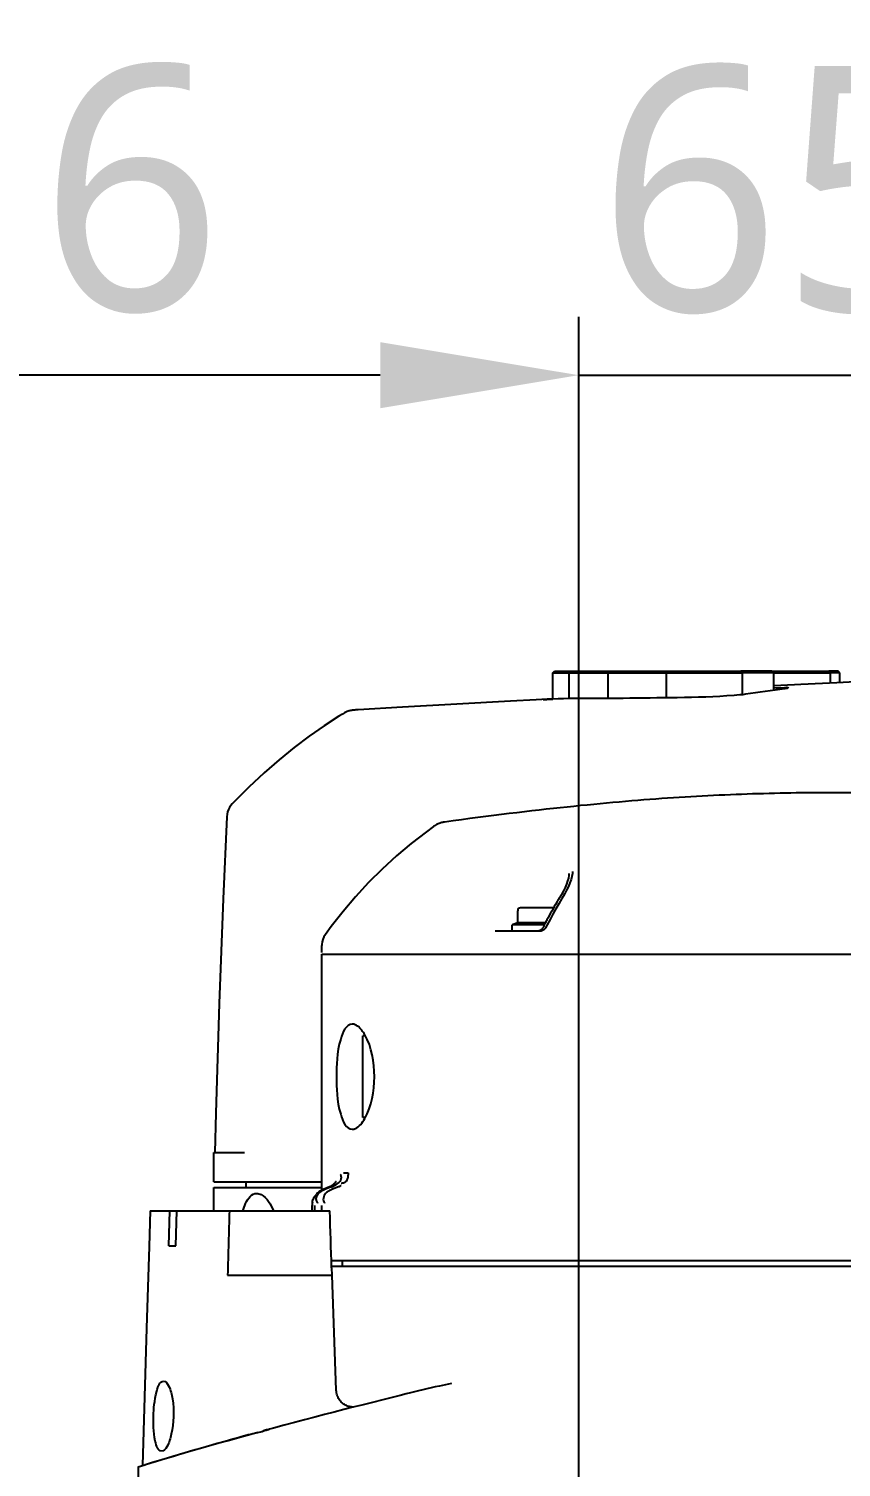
# Model space of a CAD drawing. Header units: millimetres. Extents: x 5828 to 6704, y 123 to 421.
# Drawn here: x 6407.11 to 6414.07, y 183.05 to 195.38 of the extents above; entities that cross this region are included whole.
import ezdxf

# ---------------------------------------------------------------- set-up
doc = ezdxf.new("R2010")
doc.units = ezdxf.units.MM
doc.linetypes.add('BANKLINE1', pattern=[5.5, 4, -1.5])
for name, color, linetype in [('00_COMPONENTS', 7, 'BANKLINE1'), ('DIM', 7, 'Continuous'), ('外形图', 7, 'Continuous')]:
    doc.layers.add(name, color=color, linetype=linetype)
doc.styles.add('微软雅黑', font='msyh.ttc', dxfattribs={"height": 2.1})
doc.dimstyles.new('尺寸标注_1_20比例', dxfattribs={"dimtxt": 2.1, "dimasz": 1.7, "dimexe": 0.5, "dimexo": 0.4, "dimgap": 0.5, "dimtad": 1, "dimdec": 1, "dimlfac": 20, "dimdsep": 46, "dimtxsty": '微软雅黑', "dimcen": 0.09, "dimadec": 0, "dimazin": 0, "dimtp": 0.01, "dimtm": 0.01, "dimtfac": 1, "dimtdec": 1, "dimtofl": 0, "dimtmove": 0, "dimatfit": 3, "dimfxl": 1, "dimtolj": 1, "dimarcsym": 0})

# ---------------------------------------------------------------- blocks, each defined once
blk = doc.blocks.new('*D1518')
at = {"layer": '00_COMPONENTS', "color": 0, "linetype": 'ByBlock', "lineweight": -2, "ltscale": 20}
for p, q in [((6411.821, 182.714), (6411.821, 192.907)), ((6415.071, 182.714), (6415.071, 192.907)), ((6410.121, 192.407), (6408.421, 192.407)), ((6411.821, 192.407), (6415.071, 192.407)), ((6416.771, 192.407), (6418.471, 192.407))]:
    blk.add_line(p, q, dxfattribs=at)
at = {"layer": '00_COMPONENTS', "color": 0}
for points in [[(6410.121, 192.124), (6410.121, 192.69), (6411.821, 192.407)], [(6416.771, 192.69), (6416.771, 192.124), (6415.071, 192.407)]]:
    blk.add_solid(points, dxfattribs=at)
at = {"layer": 'Defpoints', "color": 0}
for p in [(6415.071, 192.407), (6411.821, 182.314), (6415.071, 182.314)]:
    blk.add_point(p, dxfattribs=at)
at = {"layer": '00_COMPONENTS', "color": 0, "insert": (6413.551, 193.993), "char_height": 2.1, "attachment_point": 5, "style": '微软雅黑'}
blk.add_mtext('\\A1;65', dxfattribs=at)
blk = doc.blocks.new('*D1536')
at = {"layer": '00_COMPONENTS', "color": 0, "linetype": 'ByBlock', "lineweight": -2, "ltscale": 20}
for p, q in [((6406.027, 182.995), (6406.027, 189.134)), ((6410.368, 181.295), (6405.527, 181.295)), ((6410.368, 177.795), (6405.527, 177.795)), ((6406.027, 176.095), (6406.027, 174.395))]:
    blk.add_line(p, q, dxfattribs=at)
at = {"layer": '00_COMPONENTS', "color": 0}
for points in [[(6405.744, 182.995), (6406.31, 182.995), (6406.027, 181.295)], [(6406.31, 176.095), (6405.744, 176.095), (6406.027, 177.795)]]:
    blk.add_solid(points, dxfattribs=at)
at = {"layer": 'Defpoints', "color": 0}
for p in [(6410.768, 181.295), (6406.027, 177.795), (6410.768, 177.795)]:
    blk.add_point(p, dxfattribs=at)
at = {"layer": '00_COMPONENTS', "color": 0, "insert": (6404.442, 187.14), "char_height": 2.1, "attachment_point": 5, "rotation": 90, "style": '微软雅黑'}
blk.add_mtext('\\A1;70', dxfattribs=at)
blk = doc.blocks.new('*D1552')
at = {"layer": 'Defpoints', "color": 0}
for p in [(6401.021, 192.407), (6411.821, 181.295), (6401.021, 180.795)]:
    blk.add_point(p, dxfattribs=at)
at = {"layer": 'DIM', "color": 0, "linetype": 'ByBlock', "lineweight": -2, "ltscale": 20}
for p, q in [((6401.021, 181.195), (6401.021, 192.907)), ((6411.821, 181.695), (6411.821, 192.907)), ((6410.121, 192.407), (6402.721, 192.407))]:
    blk.add_line(p, q, dxfattribs=at)
at = {"layer": 'DIM', "color": 0}
for points in [[(6402.721, 192.69), (6402.721, 192.124), (6401.021, 192.407)], [(6410.121, 192.124), (6410.121, 192.69), (6411.821, 192.407)]]:
    blk.add_solid(points, dxfattribs=at)
at = {"layer": 'DIM', "color": 0, "insert": (6406.421, 193.998), "char_height": 2.1, "attachment_point": 5, "style": '微软雅黑'}
blk.add_mtext('\\A1;216', dxfattribs=at)

msp = doc.modelspace()

# ---------------------------------------------------------------- linework, layer by layer
at = {"layer": '外形图', "linetype": 'Continuous'}
for p, q in [((6411.5987, 189.8551), (6411.6137, 189.8701)), ((6411.5987, 189.6291), (6411.5987, 189.8551)), ((6411.5987, 189.8551), (6411.7386, 189.8551)), ((6411.6138, 189.8701), (6411.7536, 189.8701)), ((6411.7386, 189.8551), (6411.7536, 189.8701)), ((6411.7386, 189.6314), (6411.7386, 189.8551)), ((6411.7386, 189.8551), (6412.0749, 189.8551)), ((6411.7536, 189.8701), (6412.0899, 189.8701)), ((6412.0749, 189.8551), (6412.0899, 189.8701)), ((6412.0749, 189.6359), (6412.0749, 189.8551)), ((6412.0749, 189.8551), (6412.5748, 189.8551)), ((6412.0899, 189.8701), (6412.5898, 189.8701)), ((6412.5748, 189.8551), (6412.5898, 189.8701)), ((6412.5748, 189.6417), (6412.5748, 189.8551)), ((6412.5748, 189.8551), (6413.2248, 189.8551)), ((6412.5898, 189.8701), (6413.2098, 189.8701)), ((6413.4775, 189.8701), (6413.2098, 189.8701)), ((6413.2248, 189.8551), (6413.2098, 189.8701)), ((6413.2248, 189.669), (6413.2248, 189.8551)), ((6413.4925, 189.8551), (6413.2248, 189.8551)), ((6413.4775, 189.8701), (6413.9636, 189.8701)), ((6413.4925, 189.8551), (6413.4775, 189.8701)), ((6413.4925, 189.7068), (6413.4925, 189.8551)), ((6413.4925, 189.8551), (6413.9786, 189.8551)), ((6414.0445, 189.8701), (6413.9636, 189.8701)), ((6413.9786, 189.8551), (6413.9636, 189.8701)), ((6413.9786, 189.7691), (6413.9786, 189.8551)), ((6414.0595, 189.8551), (6413.9786, 189.8551)), ((6414.0595, 189.8551), (6414.0445, 189.8701)), ((6414.0595, 189.7729), (6414.0595, 189.8551)), ((6413.671, 189.7542), (6413.4925, 189.745)), ((6409.8965, 189.5367), (6409.8922, 189.5363)), ((6409.9009, 189.5372), (6409.8965, 189.5367)), ((6409.9053, 189.5376), (6409.9009, 189.5372)), ((6409.9098, 189.538), (6409.9053, 189.5376)), ((6409.9144, 189.5383), (6409.9098, 189.538)), ((6409.9191, 189.5387), (6409.9144, 189.5383)), ((6409.9238, 189.539), (6409.9191, 189.5387)), ((6409.9313, 189.5395), (6409.9238, 189.539)), ((6413.9578, 188.8289), (6413.8677, 188.8285)), ((6411.705, 188.0178), (6411.6903, 187.9878)), ((6411.676, 187.9209), (6411.6503, 187.8771)), ((6411.6726, 187.9563), (6411.6689, 187.9502)), ((6411.6903, 187.9878), (6411.6726, 187.9563)), ((6411.6983, 187.9583), (6411.676, 187.9209)), ((6411.2983, 187.7124), (6411.2983, 187.8176)), ((6411.606, 187.8426), (6411.3233, 187.8426)), ((6411.1062, 187.6451), (6411.5032, 187.6451)), ((6411.1285, 187.6451), (6411.4788, 187.6451)), ((6411.2508, 187.6451), (6411.2508, 187.6951)), ((6411.5263, 187.6951), (6411.2508, 187.6951)), ((6411.2983, 187.7124), (6411.2607, 187.6987)), ((6411.5353, 187.7124), (6411.2983, 187.7124)), ((6411.4801, 187.6452), (6411.4789, 187.6451)), ((6411.5184, 187.6798), (6411.5162, 187.6755)), ((6411.5214, 187.6855), (6411.5184, 187.6798)), ((6411.5519, 187.6972), (6411.5407, 187.6755)), ((6411.5758, 187.7429), (6411.5519, 187.6972)), ((6409.6204, 187.4601), (6409.6204, 187.5181)), ((6409.6208, 185.4291), (6409.6208, 187.4451)), ((6409.6208, 187.4451), (6418.9564, 187.4451)), ((6409.9708, 186.0451), (6409.9708, 186.7451)), ((6409.9932, 186.7451), (6409.9708, 186.7451)), ((6409.9932, 186.0451), (6409.9708, 186.0451)), ((6408.6958, 185.4951), (6408.6958, 185.7451)), ((6408.6958, 185.7451), (6408.9572, 185.7451)), ((6409.8056, 185.5701), (6409.846, 185.5701)), ((6408.6958, 185.2451), (6408.6958, 185.4451)), ((6408.6959, 185.4951), (6409.6208, 185.4951)), ((6408.6959, 185.4451), (6409.6208, 185.4451)), ((6408.9708, 185.4451), (6408.9708, 185.4951)), ((6409.6855, 185.4514), (6409.6303, 185.4291)), ((6409.7036, 185.4506), (6409.6524, 185.431)), ((6409.6934, 185.4549), (6409.6856, 185.4514)), ((6409.7069, 185.4626), (6409.6934, 185.4549)), ((6409.7637, 185.4506), (6409.7125, 185.431)), ((6409.5365, 185.2451), (6409.5365, 185.2901)), ((6409.5583, 185.2901), (6409.5583, 185.2451)), ((6409.6184, 185.2901), (6409.6184, 185.2451)), ((6408.149, 185.2451), (6409.6886, 185.2451)), ((6408.3105, 184.9451), (6408.318, 185.2451)), ((6408.3706, 184.9451), (6408.3781, 185.2451)), ((6408.3105, 184.9451), (6408.3706, 184.9451)), ((6409.7019, 184.8201), (6418.5207, 184.8201)), ((6409.7958, 184.8201), (6409.7958, 184.7701)), ((6408.8124, 184.6951), (6409.7088, 184.6951)), ((6409.7034, 184.7701), (6418.4746, 184.7701)), ((6409.7038, 184.7565), (6409.7057, 184.6951)), ((6409.7436, 183.7072), (6409.7088, 184.6951)), ((6409.8871, 183.5618), (6409.8077, 183.5416)), ((6409.9644, 183.5814), (6409.8871, 183.5618)), ((6410.2352, 183.6499), (6409.9644, 183.5814)), ((6409.8077, 183.5416), (6409.7266, 183.5208)), ((6409.0281, 183.3353), (6409.0313, 183.3362)), ((6409.0313, 183.3362), (6409.0708, 183.347)), ((6409.0313, 183.3362), (6409.0552, 183.3427)), ((6409.1094, 183.3576), (6409.1213, 183.3609)), ((6409.1213, 183.3609), (6409.1322, 183.3639)), ((6409.1322, 183.3639), (6409.1434, 183.3669)), ((6408.8666, 183.2905), (6408.8717, 183.292)), ((6408.0458, 183.0526), (6408.1038, 183.0701)), ((6408.1086, 183.0701), (6408.1038, 183.0701)), ((6408.0458, 183.0526), (6408.0458, 176.0375))]:
    msp.add_line(p, q, dxfattribs=at)
for points in [[(6414.5088, 189.7932), (6414.3519, 189.7863), (6414.0319, 189.7716), (6413.7258, 189.7569), (6413.6705, 189.7542)], [(6411.4581, 189.6252), (6411.2357, 189.6125), (6410.7764, 189.5868), (6410.3116, 189.561), (6409.9313, 189.5395)], [(6409.7962, 189.5027), (6409.7656, 189.4842), (6409.639, 189.4028), (6409.5115, 189.3135), (6409.3831, 189.2162), (6409.2542, 189.1109), (6409.125, 188.9978), (6408.9959, 188.8772), (6408.8551, 188.7371)], [(6409.8922, 189.5363), (6409.8901, 189.536), (6409.8879, 189.5358), (6409.8858, 189.5355), (6409.8836, 189.5353), (6409.8815, 189.535), (6409.8793, 189.5347), (6409.8771, 189.5343), (6409.8748, 189.534), (6409.8726, 189.5336), (6409.8702, 189.5332), (6409.8679, 189.5328), (6409.8655, 189.5323), (6409.863, 189.5318), (6409.8604, 189.5313), (6409.8578, 189.5307), (6409.855, 189.53), (6409.8522, 189.5292), (6409.8492, 189.5284), (6409.846, 189.5274), (6409.8426, 189.5263), (6409.839, 189.525), (6409.8349, 189.5234), (6409.8303, 189.5214), (6409.8252, 189.5191), (6409.8196, 189.5162), (6409.8132, 189.5127), (6409.8059, 189.5085), (6409.7962, 189.5027)], [(6413.8677, 188.8285), (6413.8224, 188.8282), (6413.7768, 188.8278), (6413.7311, 188.8272), (6413.6851, 188.8266), (6413.639, 188.8258), (6413.5927, 188.825), (6413.5462, 188.8241), (6413.4996, 188.823), (6413.4529, 188.8219), (6413.406, 188.8206), (6413.3589, 188.8192), (6413.3117, 188.8178), (6413.2644, 188.8162), (6413.2168, 188.8145), (6413.1692, 188.8127), (6413.1213, 188.8107), (6413.0734, 188.8087), (6413.0252, 188.8065), (6412.9769, 188.8042), (6412.9284, 188.8018), (6412.8798, 188.7993), (6412.8309, 188.7966), (6412.7819, 188.7938), (6412.7327, 188.7909), (6412.6832, 188.7879), (6412.6334, 188.7847), (6412.5834, 188.7814), (6412.533, 188.7779), (6412.4823, 188.7743), (6412.4312, 188.7705), (6412.3797, 188.7665), (6412.3277, 188.7625), (6412.2753, 188.7582), (6412.2224, 188.7538), (6412.169, 188.7492), (6412.1151, 188.7444), (6412.0607, 188.7394), (6412.0057, 188.7343), (6411.9502, 188.729), (6411.8941, 188.7235), (6411.8374, 188.7178), (6411.7801, 188.712), (6411.7222, 188.706), (6411.6636, 188.6997), (6411.6041, 188.6933), (6411.5435, 188.6866), (6411.4819, 188.6797), (6411.4195, 188.6726), (6411.3559, 188.6652), (6411.2914, 188.6575), (6411.2261, 188.6497), (6411.16, 188.6416), (6411.0929, 188.6332), (6411.0252, 188.6246), (6410.9567, 188.6158), (6410.8873, 188.6067), (6410.8174, 188.5973), (6410.7468, 188.5877), (6410.6709, 188.5772)], [(6414.5459, 188.8226), (6414.4937, 188.8238), (6414.4408, 188.8248), (6414.3873, 188.8258), (6414.3332, 188.8266), (6414.2784, 188.8274), (6414.223, 188.828), (6414.1669, 188.8284), (6414.1102, 188.8288), (6414.0529, 188.829), (6413.9949, 188.829), (6413.9328, 188.8288)], [(6414.4752, 188.8242), (6414.4338, 188.825), (6414.392, 188.8257), (6414.35, 188.8264), (6414.3076, 188.827), (6414.2648, 188.8275), (6414.2218, 188.828), (6414.1785, 188.8284), (6414.1349, 188.8286), (6414.091, 188.8288), (6414.0468, 188.829), (6414.0024, 188.829), (6413.9578, 188.8289)], [(6408.8055, 188.6231), (6408.7737, 187.9201), (6408.7395, 187.0214), (6408.711, 186.0813), (6408.7024, 185.7451)], [(6408.8551, 188.7371), (6408.8522, 188.7341), (6408.8398, 188.7192), (6408.8289, 188.7026), (6408.8197, 188.6843), (6408.8125, 188.6646), (6408.8077, 188.6438), (6408.8055, 188.6231)], [(6410.578, 188.5401), (6410.516, 188.4948), (6410.3857, 188.3935), (6410.2596, 188.2868), (6410.138, 188.175), (6410.021, 188.0584), (6409.909, 187.937), (6409.8021, 187.8111), (6409.7004, 187.6809), (6409.651, 187.6133)], [(6410.6709, 188.5772), (6410.6696, 188.577), (6410.6629, 188.5759), (6410.6558, 188.5745), (6410.6485, 188.5728), (6410.6409, 188.5707), (6410.6332, 188.5683), (6410.6255, 188.5655), (6410.6178, 188.5624), (6410.61, 188.5589), (6410.6022, 188.555), (6410.5944, 188.5507), (6410.5866, 188.5459), (6410.579, 188.5408), (6410.578, 188.5401)], [(6411.738, 188.1373), (6411.7365, 188.1187), (6411.7326, 188.097), (6411.7261, 188.0727), (6411.717, 188.0462), (6411.705, 188.0178)], [(6411.7686, 188.1542), (6411.7671, 188.1358), (6411.7628, 188.111), (6411.7557, 188.0842)], [(6411.7332, 188.0254), (6411.7175, 187.9929), (6411.6983, 187.9583)], [(6411.7557, 188.0842), (6411.7459, 188.0556), (6411.7332, 188.0254)], [(6411.6503, 187.8771), (6411.625, 187.8328), (6411.6002, 187.7881), (6411.5758, 187.7429)], [(6411.4996, 187.6549), (6411.4965, 187.6525), (6411.4934, 187.6504), (6411.4903, 187.6486), (6411.4873, 187.6472), (6411.4846, 187.6461), (6411.4822, 187.6455), (6411.4801, 187.6452)], [(6411.5163, 187.6755), (6411.5156, 187.6743), (6411.5134, 187.6706), (6411.511, 187.667), (6411.5083, 187.6636), (6411.5055, 187.6605), (6411.5026, 187.6575), (6411.4996, 187.6549)], [(6411.5245, 187.6553), (6411.5205, 187.6522), (6411.5164, 187.6495), (6411.5124, 187.6475), (6411.5088, 187.6461), (6411.5057, 187.6453), (6411.5032, 187.6451)], [(6411.5407, 187.6755), (6411.5384, 187.6714), (6411.5354, 187.6669), (6411.532, 187.6627), (6411.5283, 187.6588), (6411.5245, 187.6553)], [(6409.651, 187.6133), (6409.6382, 187.5923), (6409.6294, 187.5716), (6409.6235, 187.5498), (6409.6207, 187.5275), (6409.6204, 187.5181)], [(6409.7036, 185.4506), (6409.7073, 185.452), (6409.711, 185.4536), (6409.7146, 185.4553), (6409.7182, 185.4571), (6409.7217, 185.459), (6409.7252, 185.461)], [(6409.7272, 185.4795), (6409.7184, 185.4711), (6409.7069, 185.4626)], [(6409.7396, 185.4959), (6409.7402, 185.4974), (6409.7396, 185.4964), (6409.7375, 185.4926), (6409.7334, 185.4868), (6409.7272, 185.4795)], [(6409.7853, 185.461), (6409.7818, 185.459), (6409.7783, 185.4571), (6409.7747, 185.4553), (6409.7711, 185.4536), (6409.7674, 185.452), (6409.7637, 185.4506)], [(6408.149, 185.2451), (6408.1398, 184.9406), (6408.1292, 184.5908), (6408.1187, 184.2401), (6408.0833, 183.0639)], [(6409.8911, 183.5628), (6409.8855, 183.563), (6409.8785, 183.5635), (6409.8711, 183.5644), (6409.8633, 183.5658), (6409.8554, 183.5676), (6409.8473, 183.5699), (6409.8392, 183.5728), (6409.8312, 183.5762), (6409.8234, 183.58), (6409.8156, 183.5844), (6409.8081, 183.5893), (6409.8008, 183.5947), (6409.7937, 183.6006), (6409.787, 183.607), (6409.7805, 183.6139), (6409.7745, 183.6213), (6409.7688, 183.6291), (6409.7637, 183.6375), (6409.759, 183.6462), (6409.7548, 183.6554), (6409.7512, 183.665), (6409.7483, 183.6749), (6409.746, 183.6851), (6409.7445, 183.6956), (6409.7436, 183.7072)], [(6410.3431, 183.6774), (6410.2904, 183.6639), (6410.2352, 183.6499)], [(6409.7266, 183.5208), (6409.6435, 183.4993), (6409.5589, 183.4773), (6409.473, 183.4549), (6409.3857, 183.4318), (6409.2964, 183.4081), (6409.2051, 183.3836), (6409.1707, 183.3743)]]:
    msp.add_lwpolyline(points, dxfattribs=at)
for centre, radius, start, end in [((6410.7648, 204.8467), 15.2379, 272.82775, 272.96625), ((6410.5373, 209.2447), 19.6418, 272.96515, 273.09698), ((6415.341, 185.7302), 4.291, 149.76504, 152.09693), ((6415.2212, 185.7991), 4.1528, 149.27821, 149.7549), ((6415.1809, 185.823), 4.106, 148.79789, 149.27822), ((6411.3233, 187.8176), 0.025, 90, 180), ((6411.2658, 187.6846), 0.015, 110, 135.55634), ((6415.5049, 185.6429), 4.4767, 152.71496, 152.85345), ((6415.4912, 185.65), 4.4613, 152.54318, 152.71498), ((6415.4634, 185.6645), 4.4299, 152.08698, 152.54352), ((6409.6909, 185.2855), 0.1561, 126.59949, 140.35291), ((6409.7329, 185.2201), 0.2258, 110.89588, 116.00762), ((6409.6916, 185.2897), 0.1549, 168.96212, 179.87344), ((6620.8049, 178.7424), 212.076, 178.24293, 178.391586), ((6192.0627, 178.2331), 217.7389, 1.716829, 1.845448), ((6419.1093, 146.3934), 38.2909, 105.19849, 106.6959), ((6414.7059, 162.5531), 21.5438, 105.28081, 105.71227), ((6408.0462, 187.12), 3.9116, 285.18564, 285.95482), ((6419.4213, 145.5597), 39.1793, 105.6282, 106.78344), ((6402.4454, 175.9098), 8.0152, 54.41758, 64.51415)]:
    msp.add_arc(centre, radius, start, end, dxfattribs=at)
for points, knots in [([(6413.4912, 189.7294), (6413.5221, 189.73), (6413.5489, 189.7193), (6413.6169, 189.7368), (6413.6169, 189.7258)], [0, 0, 0, 0, 0.7381361, 1, 1, 1, 1]), ([(6413.6169, 189.7258), (6413.6169, 189.7231), (6413.6019, 189.7229), (6413.5951, 189.7203), (6413.5878, 189.7194)], [0, 0, 0, 0, 0.2641564, 1, 1, 1, 1]), ([(6412.6659, 189.6427), (6412.5114, 189.641), (6412.1089, 189.6339), (6411.7058, 189.6394), (6411.4581, 189.6252)], [0, 0, 0, 0, 0.3838015, 1, 1, 1, 1]), ([(6413.2509, 189.6723), (6413.2183, 189.6675), (6413.0234, 189.6515), (6412.8282, 189.6446), (6412.6659, 189.6427)], [0, 0, 0, 0, 0.1688957, 1, 1, 1, 1]), ([(6409.8812, 186.8451), (6409.8273, 186.8451), (6409.745, 186.6451), (6409.7475, 186.3951), (6409.745, 186.1451), (6409.8273, 185.9451), (6409.8812, 185.9451)], [0, 0, 0, 0, 0.166371, 0.4999946, 0.8336204, 1, 1, 1, 1]), ([(6409.9887, 186.7538), (6409.9809, 186.7674), (6409.9557, 186.8065), (6409.9134, 186.8451), (6409.8812, 186.8451)], [0, 0, 0, 0, 0.3284109, 1, 1, 1, 1]), ([(6409.9884, 186.0358), (6410.0495, 186.1422), (6410.092, 186.3947), (6410.0497, 186.6472), (6409.9887, 186.7538)], [0, 0, 0, 0, 0.4997596, 1, 1, 1, 1]), ([(6409.8812, 185.9451), (6409.8903, 185.9451), (6409.9383, 185.9576), (6409.9689, 186.002), (6409.9884, 186.0358)], [0, 0, 0, 0, 0.1889714, 1, 1, 1, 1]), ([(6409.7848, 185.5475), (6409.7843, 185.5491), (6409.783, 185.5523), (6409.7815, 185.5554), (6409.7807, 185.5569)], [0, 0, 0, 0, 0.4847762, 1, 1, 1, 1]), ([(6409.7872, 185.5226), (6409.7879, 185.5265), (6409.7883, 185.535), (6409.7863, 185.5433), (6409.7848, 185.5475)], [0, 0, 0, 0, 0.4716551, 1, 1, 1, 1]), ([(6409.8432, 185.5402), (6409.8419, 185.53), (6409.8383, 185.5101), (6409.825, 185.4933), (6409.8167, 185.4883)], [0, 0, 0, 0, 0.516728, 1, 1, 1, 1]), ([(6409.846, 185.5701), (6409.8456, 185.5651), (6409.8449, 185.5552), (6409.8439, 185.5452), (6409.8432, 185.5402)], [0, 0, 0, 0, 0.4976059, 1, 1, 1, 1]), ([(6409.6168, 185.4136), (6409.611, 185.41), (6409.6, 185.4024), (6409.5902, 185.3932), (6409.5859, 185.3882)], [0, 0, 0, 0, 0.50804, 1, 1, 1, 1]), ([(6409.5978, 185.4108), (6409.6029, 185.4145), (6409.6133, 185.4214), (6409.6246, 185.4268), (6409.6303, 185.4291)], [0, 0, 0, 0, 0.5028591, 1, 1, 1, 1]), ([(6409.6339, 185.423), (6409.631, 185.4216), (6409.6252, 185.4186), (6409.6196, 185.4153), (6409.6168, 185.4136)], [0, 0, 0, 0, 0.4961814, 1, 1, 1, 1]), ([(6409.6769, 185.4136), (6409.6741, 185.4119), (6409.6687, 185.4083), (6409.6634, 185.4044), (6409.6609, 185.4024)], [0, 0, 0, 0, 0.5016056, 1, 1, 1, 1]), ([(6409.7125, 185.431), (6409.7065, 185.4287), (6409.6944, 185.4235), (6409.6827, 185.4172), (6409.6769, 185.4136)], [0, 0, 0, 0, 0.4842766, 1, 1, 1, 1]), ([(6409.7252, 185.461), (6409.729, 185.4633), (6409.737, 185.468), (6409.7448, 185.4729), (6409.7487, 185.4755)], [0, 0, 0, 0, 0.4866091, 1, 1, 1, 1]), ([(6409.7487, 185.4755), (6409.7508, 185.4769), (6409.7547, 185.4797), (6409.7586, 185.4826), (6409.7605, 185.4841)], [0, 0, 0, 0, 0.5006056, 1, 1, 1, 1]), ([(6409.7605, 185.4841), (6409.7647, 185.4875), (6409.7726, 185.4946), (6409.7791, 185.5031), (6409.7817, 185.5075)], [0, 0, 0, 0, 0.5113409, 1, 1, 1, 1]), ([(6409.7817, 185.5075), (6409.783, 185.5099), (6409.7853, 185.5147), (6409.7868, 185.5199), (6409.7872, 185.5226)], [0, 0, 0, 0, 0.4994253, 1, 1, 1, 1]), ([(6409.7952, 185.4812), (6409.7937, 185.481), (6409.7905, 185.4807), (6409.7874, 185.4805), (6409.7857, 185.4804)], [0, 0, 0, 0, 0.485939, 1, 1, 1, 1]), ([(6409.8167, 185.4883), (6409.8136, 185.4865), (6409.8067, 185.4834), (6409.7992, 185.4818), (6409.7952, 185.4812)], [0, 0, 0, 0, 0.4674989, 1, 1, 1, 1]), ([(6408.9437, 185.2437), (6408.9498, 185.2659), (6408.9684, 185.3255), (6409.0192, 185.3951), (6409.062, 185.3951)], [0, 0, 0, 0, 0.349585, 1, 1, 1, 1]), ([(6409.062, 185.3951), (6409.0749, 185.3951), (6409.1459, 185.3724), (6409.183, 185.2994), (6409.2057, 185.2454)], [0, 0, 0, 0, 0.1799322, 1, 1, 1, 1]), ([(6409.5396, 185.3194), (6409.5407, 185.3253), (6409.5437, 185.3371), (6409.5482, 185.3483), (6409.5508, 185.3538)], [0, 0, 0, 0, 0.4999436, 1, 1, 1, 1]), ([(6409.5508, 185.3538), (6409.5534, 185.3594), (6409.5594, 185.3703), (6409.5668, 185.3803), (6409.5707, 185.3851)], [0, 0, 0, 0, 0.4997567, 1, 1, 1, 1]), ([(6409.5741, 185.3696), (6409.5711, 185.3625), (6409.5679, 185.3456), (6409.5734, 185.3292), (6409.5776, 185.3214)], [0, 0, 0, 0, 0.4655783, 1, 1, 1, 1]), ([(6409.5859, 185.3882), (6409.5835, 185.3854), (6409.579, 185.3795), (6409.5755, 185.3729), (6409.5741, 185.3696)], [0, 0, 0, 0, 0.5074465, 1, 1, 1, 1]), ([(6409.5776, 185.3214), (6409.5785, 185.3196), (6409.5806, 185.316), (6409.583, 185.3126), (6409.5843, 185.3108)], [0, 0, 0, 0, 0.4847534, 1, 1, 1, 1]), ([(6409.6377, 185.3214), (6409.6387, 185.3196), (6409.6408, 185.316), (6409.6431, 185.3126), (6409.6444, 185.3108)], [0, 0, 0, 0, 0.4847534, 1, 1, 1, 1]), ([(6408.247, 183.1856), (6408.2131, 183.1856), (6408.1767, 183.3279), (6408.1753, 183.4862), (6408.1866, 183.6469), (6408.2288, 183.7856), (6408.2633, 183.7856)], [0, 0, 0, 0, 0.159858, 0.4986066, 0.8371443, 1, 1, 1, 1]), ([(6408.2633, 183.7856), (6408.283, 183.7856), (6408.3238, 183.725), (6408.3337, 183.6723), (6408.3399, 183.6341)], [0, 0, 0, 0, 0.3375649, 1, 1, 1, 1]), ([(6410.7312, 183.7651), (6410.6968, 183.758), (6410.5671, 183.731), (6410.4378, 183.7018), (6410.3436, 183.6775)], [0, 0, 0, 0, 0.265105, 1, 1, 1, 1]), ([(6408.3399, 183.6341), (6408.3562, 183.5342), (6408.3486, 183.3868), (6408.308, 183.2425), (6408.2666, 183.1856), (6408.247, 183.1856)], [0, 0, 0, 0, 0.6375654, 0.8759646, 1, 1, 1, 1]), ([(6409.1708, 183.374), (6409.1707, 183.3693), (6409.1441, 183.3715), (6409.1334, 183.3625), (6409.1214, 183.3591)], [0, 0, 0, 0, 0.2739604, 1, 1, 1, 1]), ([(6409.1434, 183.3669), (6409.1501, 183.3687), (6409.1576, 183.3676), (6409.1695, 183.3761), (6409.1708, 183.374)], [0, 0, 0, 0, 0.737042, 1, 1, 1, 1])]:
    msp.add_open_spline(points, degree=3, knots=knots, dxfattribs=at)
for points in [[(6413.5878, 189.7194), (6413.4753, 189.7049), (6413.363, 189.6889), (6413.2509, 189.6723)], [(6409.6609, 185.4024), (6409.639, 185.3849), (6409.6245, 185.3462), (6409.6377, 185.3214)]]:
    msp.add_open_spline(points, degree=3, dxfattribs=at)

# ---------------------------------------------------------------- dimensions: what is measured, and where the dimension line sits
at = {"layer": '00_COMPONENTS', "linetype": 'ByBlock', "ltscale": 20}
dim = msp.add_linear_dim(base=(6415.0708, 192.4071), p1=(6411.8208, 182.3139), p2=(6415.0708, 182.3139), dimstyle='尺寸标注_1_20比例', override={"dimtofl": 1}, dxfattribs=at)
dim.commit()
dim.dimension.update_dxf_attribs({"geometry": '*D1518', "text_midpoint": (6413.5509, 192.4071), "dimtype": 160})
dim = msp.add_linear_dim(base=(6406.0271, 177.7951), p1=(6410.7682, 181.2951), p2=(6410.7682, 177.7951), angle=90, dimstyle='尺寸标注_1_20比例', dxfattribs=at)
dim.commit()
dim.dimension.update_dxf_attribs({"geometry": '*D1536', "text_midpoint": (6406.0271, 187.1404), "dimtype": 160})
at = {"layer": 'DIM', "linetype": 'ByBlock', "ltscale": 20}
dim = msp.add_linear_dim(base=(6401.0208, 192.4071), p1=(6411.8208, 181.2951), p2=(6401.0208, 180.7951), dimstyle='尺寸标注_1_20比例', dxfattribs=at)
dim.commit()
dim.dimension.update_dxf_attribs({"geometry": '*D1552', "text_midpoint": (6406.4208, 193.9978)})

doc.saveas('drawing.dxf')
